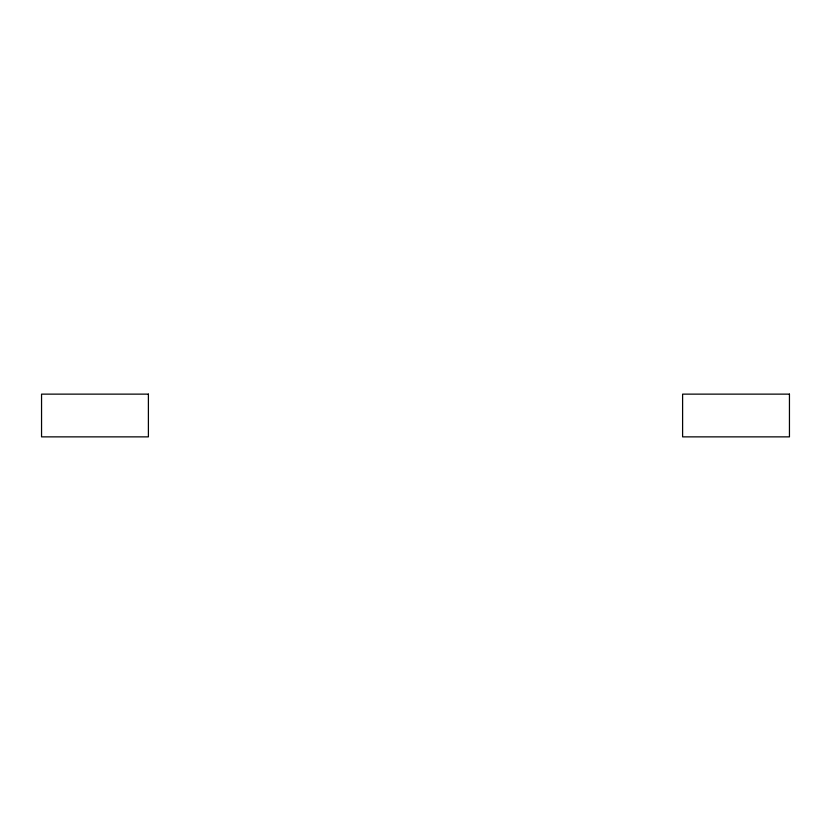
<?xml version="1.0" encoding="UTF-8"?>
<svg xmlns="http://www.w3.org/2000/svg" width="831" height="831" viewBox="0 0 831 831"><rect width="100%" height="100%" fill="white"/><g stroke="black" fill="none" stroke-linecap="round" stroke-linejoin="round"><path stroke-width="1.25" d="M148.396 394.133L41.55 394.133L41.55 436.867L148.396 436.867L148.396 394.133M789.45 394.133L682.604 394.133L682.604 436.867L789.45 436.867L789.45 394.133"/></g></svg>
